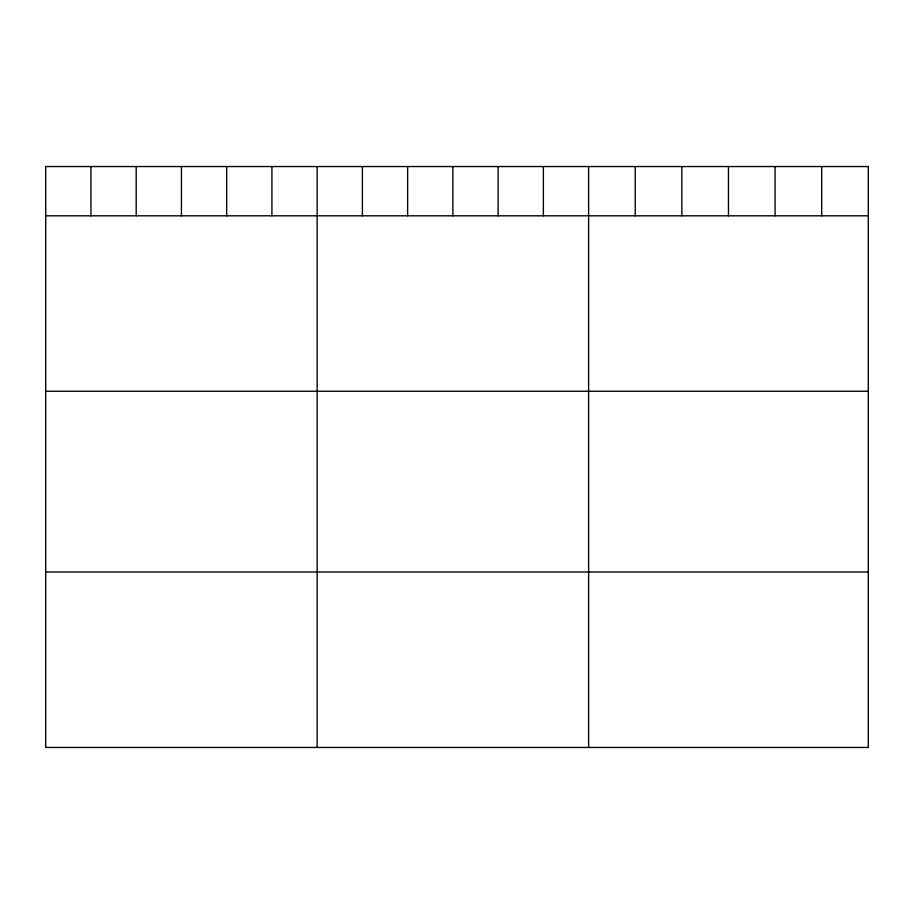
<?xml version="1.0" encoding="UTF-8"?>
<svg xmlns="http://www.w3.org/2000/svg" width="914" height="914" viewBox="0 0 914 914"><rect width="100%" height="100%" fill="white"/><g stroke="black" fill="none" stroke-linecap="round" stroke-linejoin="round"><path stroke-width="1.37" d="M45.7 215.807L868.3 215.807M45.7 391.249L868.3 391.249M45.7 572.015L868.3 572.015M821.686 166.542L821.686 215.807M775.072 166.542L775.072 215.807M728.458 166.542L728.458 215.807M681.844 166.542L681.844 215.807M635.23 166.542L635.23 215.807M588.616 166.542L588.616 747.458M543.373 166.542L543.373 215.807M498.13 166.542L498.13 215.807M452.887 166.542L452.887 215.807M407.644 166.542L407.644 215.807M362.401 166.542L362.401 215.807M317.158 166.542L317.158 747.458M271.915 166.542L271.915 215.807M226.672 166.542L226.672 215.807M181.429 166.542L181.429 215.807M136.186 166.542L136.186 215.807M90.943 166.542L90.943 215.807M868.3 166.542L45.7 166.542L45.7 747.458L868.3 747.458L868.3 166.542"/></g></svg>
